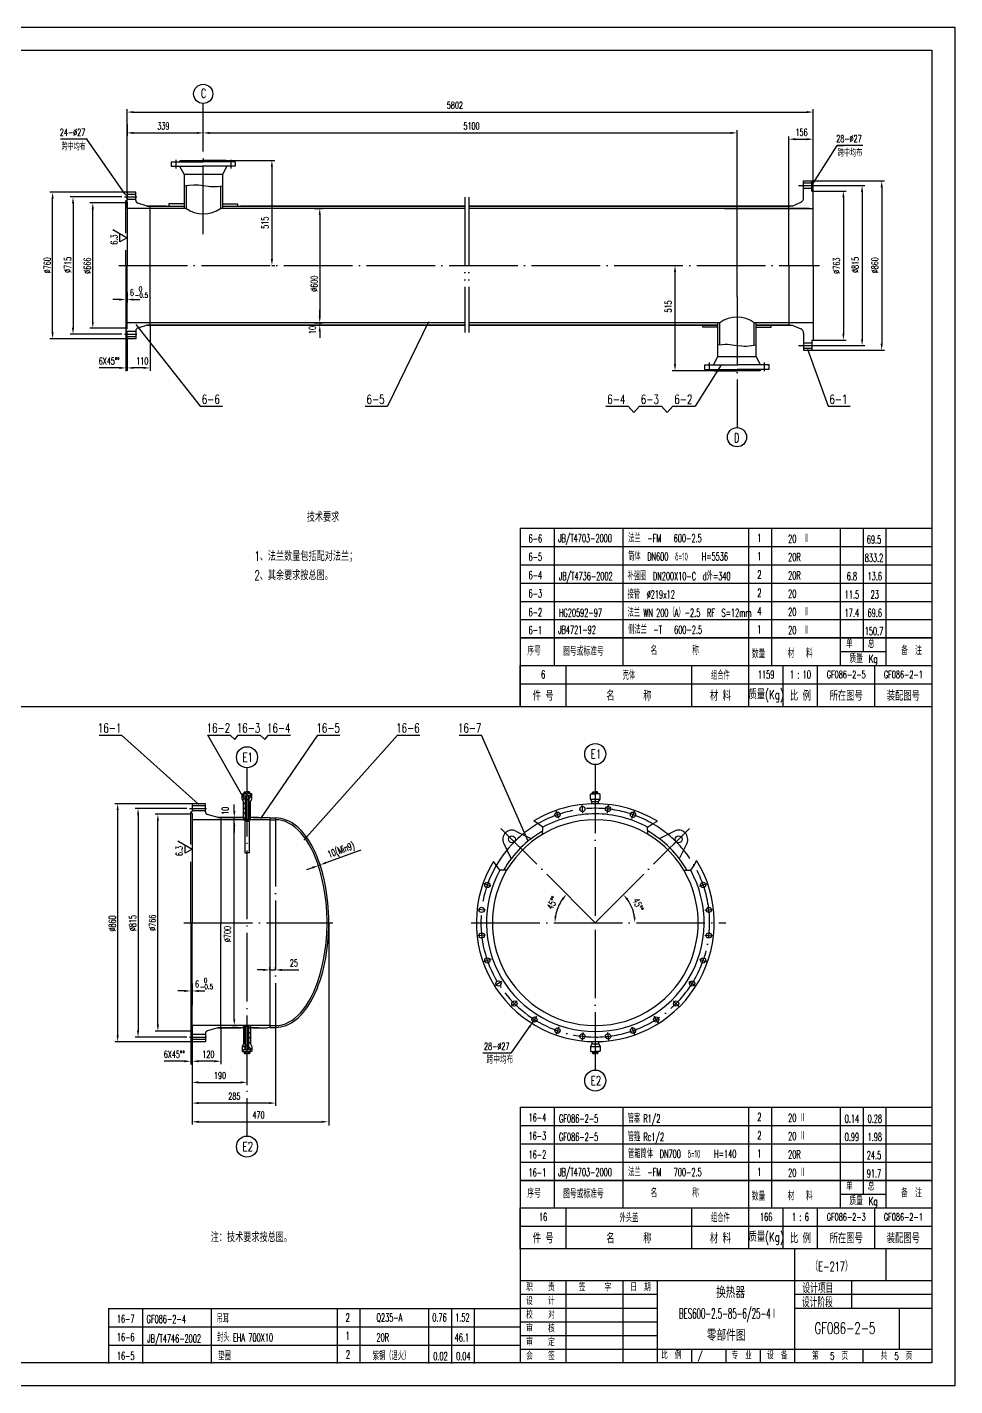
# Model space of a CAD drawing. Extents: x -1174 to 1453, y 137 to 1485.
# Drawn here: x -739 to -333, y 141 to 735 of the extents above; entities that cross this region are included whole.
import ezdxf
from ezdxf.enums import TextEntityAlignment as Align

# ---------------------------------------------------------------- set-up
doc = ezdxf.new("R2010")
doc.units = 0
doc.header["$MEASUREMENT"] = 0
doc.linetypes.add('DASHDOT-M', pattern=[36, 30, -3, 0, -3])
doc.linetypes.add('DIVIDE-M', pattern=[39, 30, -3, 0, -3, 0, -3])
doc.layers.get('0').update_dxf_attribs({"linetype": 'CONTINUOUS'})
for name, color, linetype in [('CDR_DWG1', 4, 'CONTINUOUS'), ('CDR_DWG2', 2, 'CONTINUOUS'), ('CDR_DWG3', 1, 'DASHDOT-M'), ('CDR_DWG4', 3, 'DIVIDE-M')]:
    doc.layers.add(name, color=color, linetype=linetype)
doc.styles.add('HZ', font='romans', dxfattribs={"width": 0.7, "bigfont": 'hz'})

# ---------------------------------------------------------------- blocks, each defined once
blk = doc.blocks.new('*X51')
for p, q in [((15.53, 49.48), (16.04, 49.98)), ((15.79, 47.61), (16.92, 48.74)), ((18.35, 48.05), (19.73, 49.43)), ((16.16, 45.86), (16.92, 46.62)), ((16.16, 43.74), (16.92, 44.5)), ((16.16, 41.62), (16.92, 42.38)), ((18.35, 45.93), (19.1, 46.68)), ((18.35, 43.8), (19.1, 44.56)), ((18.35, 41.68), (19.1, 42.44)), ((16.16, 39.5), (16.92, 40.26)), ((18.35, 39.56), (19.1, 40.32))]:
    blk.add_line(p, q)

msp = doc.modelspace()

# ---------------------------------------------------------------- linework, layer by layer
for p, q in [((-1174.16, 734.59), (-333.16, 734.59)), ((-333.16, 734.59), (-333.16, 140.59)), ((-661.79, 688.36), (-661.79, 701.22)), ((-695.09, 692.1), (-695.09, 698.71)), ((-692.29, 697.46), (-397.9, 697.46)), ((-395.1, 662.96), (-395.1, 698.71)), ((-695.09, 655.36), (-695.09, 692.1)), ((-695.09, 692.1), (-695.09, 687.11)), ((-661.79, 680.8), (-661.79, 689.61)), ((-661.79, 688.36), (-661.79, 689.61)), ((-428.4, 616.66), (-428.4, 689.61)), ((-712.82, 685.58), (-724.17, 685.58)), ((-712.45, 685.58), (-712.82, 685.58)), ((-696.69, 662.65), (-712.63, 685.58)), ((-692.29, 688.36), (-664.59, 688.36)), ((-658.99, 688.36), (-431.2, 688.36)), ((-405.7, 656.36), (-405.7, 686.86)), ((-402.9, 685.61), (-397.9, 685.61)), ((-395.1, 673.91), (-395.1, 686.86)), ((-394.2, 667.73), (-384.67, 682.83)), ((-384.67, 682.83), (-381.87, 682.83)), ((-373.32, 682.83), (-384.67, 682.83)), ((-651.79, 676.36), (-630.52, 676.36)), ((-631.77, 673.56), (-631.77, 633.16)), ((-395.7, 667.36), (-363.88, 667.36)), ((-393.6, 665.36), (-372.46, 665.36)), ((-695.09, 662.39), (-728.91, 662.39)), ((-727.66, 601.13), (-727.66, 659.59)), ((-697.36, 660.35), (-719.99, 660.35)), ((-395.1, 662.96), (-380.63, 662.96)), ((-381.88, 660.16), (-381.88, 600.56)), ((-373.71, 662.56), (-373.71, 598.16)), ((-365.13, 664.56), (-365.13, 596.16)), ((-718.74, 657.55), (-718.74, 603.18)), ((-695.69, 657.76), (-711.34, 657.76)), ((-710.09, 605.76), (-710.09, 654.96)), ((-613.24, 655.36), (-609.6, 655.36)), ((-610.85, 652.56), (-610.85, 608.16)), ((-701.34, 646.13), (-695.09, 642.52)), ((-698.21, 640.72), (-698.21, 644.32)), ((-695.09, 642.52), (-698.21, 640.72)), ((-631.86, 630.36), (-630.52, 630.36)), ((-457.87, 630.36), (-454.25, 630.36)), ((-455.5, 587.16), (-455.5, 627.56)), ((-695.09, 618.75), (-695.09, 614.25)), ((-698.49, 615.5), (-701.29, 615.5)), ((-695.69, 615.64), (-695.69, 614.25)), ((-695.09, 615.5), (-695.69, 615.5)), ((-695.09, 615.5), (-695.69, 615.5)), ((-692.29, 615.5), (-689.49, 615.5)), ((-610.85, 608.16), (-610.85, 610.96)), ((-697.36, 600.38), (-719.99, 600.38)), ((-695.69, 602.96), (-711.34, 602.96)), ((-695.69, 602.34), (-695.69, 584.2)), ((-691.2, 604.65), (-663.07, 568.83)), ((-685.07, 604.56), (-685.07, 584.36)), ((-613.24, 605.36), (-609.6, 605.36)), ((-610.85, 604.36), (-612.1, 604.36)), ((-610.85, 605.36), (-610.85, 604.36)), ((-610.85, 605.36), (-610.85, 604.36)), ((-610.85, 601.56), (-610.85, 598.76)), ((-563.31, 605.71), (-581.29, 568.83)), ((-695.09, 598.33), (-728.91, 598.33)), ((-695.09, 598.33), (-695.09, 586.86)), ((-395.1, 597.76), (-380.63, 597.76)), ((-393.6, 595.36), (-372.46, 595.36)), ((-397.62, 593.87), (-388.6, 568.83)), ((-395.7, 593.36), (-363.88, 593.36)), ((-698.49, 585.61), (-707.28, 585.61)), ((-695.09, 585.61), (-695.69, 585.61)), ((-695.09, 585.61), (-695.69, 585.61)), ((-695.09, 586.86), (-695.09, 584.36)), ((-695.09, 585.61), (-695.09, 586.86)), ((-687.87, 585.61), (-692.29, 585.61)), ((-433.4, 584.36), (-456.75, 584.36)), ((-435.4, 586.96), (-446.72, 568.83)), ((-428.4, 579.92), (-428.4, 571.11)), ((-428.4, 572.36), (-428.4, 559.51)), ((-663.07, 568.83), (-653.37, 568.83)), ((-590.99, 568.83), (-581.29, 568.83)), ((-485.73, 568.83), (-476.03, 568.83)), ((-476.03, 568.83), (-473.53, 566.09)), ((-473.53, 566.09), (-471.07, 568.83)), ((-471.07, 568.83), (-461.37, 568.83)), ((-461.37, 568.83), (-458.87, 566.09)), ((-458.87, 566.09), (-456.42, 568.83)), ((-456.42, 568.83), (-446.72, 568.83)), ((-388.6, 568.83), (-378.9, 568.83)), ((-523.15, 507.56), (-343.16, 507.56)), ((-523.15, 499.56), (-343.16, 499.56)), ((-523.15, 491.56), (-343.16, 491.56)), ((-523.15, 483.56), (-343.16, 483.56)), ((-523.15, 475.56), (-343.16, 475.56)), ((-523.15, 475.56), (-343.16, 475.56)), ((-373.16, 467.56), (-373.16, 475.56)), ((-523.15, 467.56), (-343.16, 467.56)), ((-343.16, 467.56), (-523.15, 467.56)), ((-373.16, 461.56), (-373.16, 467.56)), ((-383.16, 461.56), (-363.16, 461.56)), ((-523.16, 455.56), (-343.16, 455.56)), ((-523.16, 437.56), (-523.16, 455.56)), ((-523.16, 447.56), (-343.16, 447.56)), ((-523.15, 447.56), (-343.16, 447.56)), ((-1149.16, 437.59), (-343.16, 437.59)), ((-707.29, 425.12), (-697.59, 425.12)), ((-663.66, 394.67), (-697.59, 425.12)), ((-643.95, 397.27), (-659.75, 425.12)), ((-659.75, 425.12), (-650.05, 425.12)), ((-650.05, 425.12), (-648.03, 423.11)), ((-648.03, 423.11), (-646.54, 425.12)), ((-646.54, 425.12), (-636.84, 425.12)), ((-636.84, 425.12), (-634.82, 423.11)), ((-636.63, 388.66), (-611.73, 425.12)), ((-634.82, 423.11), (-633.33, 425.12)), ((-633.33, 425.12), (-623.63, 425.12)), ((-617.84, 379.14), (-576.85, 425.12)), ((-611.73, 425.12), (-602.03, 425.12)), ((-576.85, 425.12), (-567.15, 425.12)), ((-549.85, 425.12), (-540.15, 425.12)), ((-519.78, 378.67), (-540.15, 425.12)), ((-666.64, 395.1), (-700.45, 395.1)), ((-699.2, 293.84), (-699.2, 392.3)), ((-668.91, 393.06), (-691.54, 393.06)), ((-667.73, 393.06), (-660.41, 393.06)), ((-648.21, 391.87), (-648.21, 394.67)), ((-690.29, 390.26), (-690.29, 295.88)), ((-667.24, 390.47), (-682.88, 390.47)), ((-681.63, 298.47), (-681.63, 387.67)), ((-648.21, 300.87), (-648.21, 389.07)), ((-648.21, 385.27), (-648.21, 382.47)), ((-672.88, 378.84), (-666.64, 375.23)), ((-669.76, 373.43), (-669.76, 377.03)), ((-666.64, 375.23), (-669.76, 373.43)), ((-608.07, 369.31), (-592.78, 374.96)), ((-611.18, 367.34), (-611.88, 369.24)), ((-611.45, 368.07), (-610.7, 368.34)), ((-610.43, 367.62), (-611.13, 369.52)), ((-614.08, 367.1), (-616.7, 366.13)), ((-606.86, 343.07), (-606.86, 254.4)), ((-635.46, 322.42), (-638.26, 322.42)), ((-632.66, 322.42), (-632.66, 323.67)), ((-632.66, 322.42), (-630.16, 322.42)), ((-630.16, 322.42), (-630.16, 323.67)), ((-627.36, 322.42), (-620.06, 322.42)), ((-666.64, 316.45), (-666.64, 306.96)), ((-670.04, 313.21), (-672.84, 313.21)), ((-667.24, 313.35), (-667.24, 306.96)), ((-666.64, 313.21), (-667.24, 313.21)), ((-666.64, 313.21), (-667.24, 313.21)), ((-663.84, 313.21), (-661.04, 313.21)), ((-666.64, 298.07), (-666.64, 256.65)), ((-654.14, 297.27), (-654.14, 281.24)), ((-649.33, 298.07), (-646.96, 298.07)), ((-630.16, 299.48), (-630.16, 262.95)), ((-519.22, 297.48), (-527.34, 286.05)), ((-668.91, 293.08), (-691.54, 293.08)), ((-667.24, 295.67), (-682.88, 295.67)), ((-667.73, 293.09), (-660.41, 293.09)), ((-667.24, 295.04), (-667.24, 281.07)), ((-666.64, 291.04), (-700.45, 291.04)), ((-527.34, 286.05), (-539.52, 286.05)), ((-670.04, 282.49), (-678.82, 282.49)), ((-666.64, 282.49), (-667.24, 282.49)), ((-666.64, 282.49), (-667.24, 282.49)), ((-666.64, 283.74), (-666.64, 281.24)), ((-666.64, 282.49), (-666.64, 283.74)), ((-656.94, 282.49), (-663.84, 282.49)), ((-666.64, 273.35), (-666.64, 272)), ((-663.84, 273.25), (-645.46, 273.25)), ((-642.66, 273.35), (-642.66, 272)), ((-666.64, 265.53), (-666.64, 263.66)), ((-666.64, 264.59), (-666.64, 262.95)), ((-632.96, 264.2), (-663.84, 264.2)), ((-373.16, 230.4), (-373.16, 262.4)), ((-666.64, 257.11), (-666.64, 254.77)), ((-663.84, 256.02), (-610.04, 256.02)), ((-523.15, 254.4), (-343.16, 254.4)), ((-523.15, 246.4), (-343.16, 246.4)), ((-523.15, 238.4), (-343.16, 238.4)), ((-343.16, 230.4), (-523.15, 230.4)), ((-523.15, 230.4), (-343.16, 230.4)), ((-373.16, 224.4), (-373.16, 230.4)), ((-383.16, 224.4), (-363.16, 224.4)), ((-523.16, 218.4), (-343.16, 218.4)), ((-523.16, 210.4), (-343.16, 210.4)), ((-523.15, 210.4), (-343.16, 210.4)), ((-523.16, 200.61), (-343.16, 200.61)), ((-403.17, 150.61), (-403.17, 200.61)), ((-363.17, 186.61), (-363.17, 200.61)), ((-523.17, 186.61), (-343.17, 186.61)), ((-503.17, 150.61), (-503.17, 186.61)), ((-478.17, 150.61), (-478.17, 186.61)), ((-463.17, 150.61), (-463.17, 186.61)), ((-378.17, 174.61), (-378.17, 186.61)), ((-378.17, 174.61), (-378.17, 186.61)), ((-523.17, 180.61), (-463.17, 180.61)), ((-403.17, 180.61), (-343.17, 180.61)), ((-553.16, 150.4), (-553.16, 174.4)), ((-523.17, 174.61), (-463.17, 174.61)), ((-403.17, 174.61), (-343.17, 174.61)), ((-357.54, 174.61), (-357.54, 156.61)), ((-703.15, 166.4), (-523.16, 166.4)), ((-523.17, 168.61), (-463.17, 168.61)), ((-523.17, 162.61), (-463.17, 162.61)), ((-703.15, 158.4), (-523.16, 158.4)), ((-523.17, 156.61), (-343.17, 156.61)), ((-448.17, 150.61), (-448.17, 156.61)), ((-433.17, 150.61), (-433.17, 156.61)), ((-418.17, 150.61), (-418.17, 156.61)), ((-373.17, 150.61), (-373.17, 156.61)), ((-333.16, 140.59), (-1174.16, 140.59))]:
    msp.add_line(p, q)
at = {"extrusion": (0, 0, -1), "flags": 128}
for points in [[(670.19, 665.22), (668.09, 665.5), (665.98, 665.68), (664.93, 665.7), (663.89, 665.66), (661.79, 665.42), (659.69, 665.12), (658.64, 665), (657.59, 664.92), (656.54, 664.92), (655.49, 664.98), (653.39, 665.22)], [(420, 595.5), (422.1, 595.22), (424.2, 595.04), (425.25, 595.02), (426.3, 595.07), (428.4, 595.31), (430.49, 595.61), (431.54, 595.73), (432.59, 595.8), (433.64, 595.8), (434.69, 595.74), (436.8, 595.5)]]:
    msp.add_lwpolyline(points, dxfattribs=at)
for radius, start, end in [(17.63, 144.11024, 170.88976), (17.35, 9.25788, 35.74212)]:
    msp.add_arc((-490.38, 343.07), radius, start, end)
for points in [[(-692.29, 697.93), (-692.29, 697), (-695.09, 697.46)], [(-397.9, 697.93), (-397.9, 697), (-395.1, 697.46)], [(-692.29, 688.83), (-692.29, 687.89), (-695.09, 688.36)], [(-664.59, 688.83), (-664.59, 687.89), (-661.79, 688.36)], [(-658.99, 688.83), (-658.99, 687.89), (-661.79, 688.36)], [(-431.2, 688.83), (-431.2, 687.89), (-428.4, 688.36)], [(-402.9, 686.08), (-402.9, 685.14), (-405.7, 685.61)], [(-397.9, 686.08), (-397.9, 685.14), (-395.1, 685.61)], [(-632.24, 673.56), (-631.31, 673.56), (-631.77, 676.36)], [(-393.81, 667.48), (-394.6, 667.98), (-395.7, 665.36)], [(-374.17, 662.56), (-373.24, 662.56), (-373.71, 665.36)], [(-365.6, 664.56), (-364.66, 664.56), (-365.13, 667.36)], [(-727.19, 659.59), (-728.12, 659.59), (-727.66, 662.39)], [(-718.27, 657.55), (-719.21, 657.55), (-718.74, 660.35)], [(-696.31, 662.91), (-697.07, 662.38), (-695.09, 660.35)], [(-382.35, 660.16), (-381.42, 660.16), (-381.88, 662.96)], [(-709.62, 654.96), (-710.55, 654.96), (-710.09, 657.76)], [(-611.32, 652.56), (-610.39, 652.56), (-610.85, 655.36)], [(-632.24, 633.16), (-631.31, 633.16), (-631.77, 630.36)], [(-455.97, 627.56), (-455.03, 627.56), (-455.5, 630.36)], [(-698.49, 615.96), (-698.49, 615.03), (-695.69, 615.5)], [(-692.29, 615.96), (-692.29, 615.03), (-695.09, 615.5)], [(-692.29, 615.96), (-692.29, 615.03), (-695.09, 615.5)], [(-611.32, 608.16), (-610.39, 608.16), (-610.85, 605.36)], [(-611.32, 608.16), (-610.39, 608.16), (-610.85, 605.36)], [(-727.19, 601.13), (-728.12, 601.13), (-727.66, 598.33)], [(-718.27, 603.18), (-719.21, 603.18), (-718.74, 600.38)], [(-709.62, 605.76), (-710.55, 605.76), (-710.09, 602.96)], [(-611.32, 601.56), (-610.39, 601.56), (-610.85, 604.36)], [(-382.35, 600.56), (-381.42, 600.56), (-381.88, 597.76)], [(-374.17, 598.16), (-373.24, 598.16), (-373.71, 595.36)], [(-365.6, 596.16), (-364.66, 596.16), (-365.13, 593.36)], [(-698.49, 586.08), (-698.49, 585.15), (-695.69, 585.61)], [(-692.29, 586.08), (-692.29, 585.15), (-695.09, 585.61)], [(-687.87, 586.08), (-687.87, 585.15), (-685.07, 585.61)], [(-455.97, 587.16), (-455.03, 587.16), (-455.5, 584.36)], [(-698.74, 392.3), (-699.67, 392.3), (-699.2, 395.1)], [(-689.82, 390.26), (-690.75, 390.26), (-690.29, 393.06)], [(-681.17, 387.67), (-682.1, 387.67), (-681.63, 390.47)], [(-648.67, 391.87), (-647.74, 391.87), (-648.21, 389.07)], [(-648.67, 385.27), (-647.74, 385.27), (-648.21, 388.07)], [(-648.67, 385.27), (-647.74, 385.27), (-648.21, 388.07)], [(-608.23, 369.75), (-607.91, 368.87), (-610.7, 368.34)], [(-614.24, 367.53), (-613.91, 366.66), (-611.45, 368.07)], [(-505.02, 353.71), (-504.31, 353.1), (-502.85, 355.54)], [(-476.66, 352.9), (-475.94, 353.51), (-478.11, 355.34)], [(-507.32, 345.82), (-508.25, 345.9), (-508.01, 343.07)], [(-472.79, 345.9), (-473.72, 345.82), (-473.03, 343.07)], [(-635.46, 322.89), (-635.46, 321.95), (-632.66, 322.42)], [(-627.36, 322.89), (-627.36, 321.95), (-630.16, 322.42)], [(-670.04, 313.67), (-670.04, 312.74), (-667.24, 313.21)], [(-663.84, 313.67), (-663.84, 312.74), (-666.64, 313.21)], [(-663.84, 313.67), (-663.84, 312.74), (-666.64, 313.21)], [(-681.17, 298.47), (-682.1, 298.47), (-681.63, 295.67)], [(-648.67, 300.87), (-647.74, 300.87), (-648.21, 298.07)], [(-519.6, 297.75), (-518.84, 297.21), (-517.59, 299.76)], [(-698.74, 293.84), (-699.67, 293.84), (-699.2, 291.04)], [(-689.82, 295.88), (-690.75, 295.88), (-690.29, 293.08)], [(-670.04, 282.95), (-670.04, 282.02), (-667.24, 282.49)], [(-663.84, 282.95), (-663.84, 282.02), (-666.64, 282.49)], [(-656.94, 282.95), (-656.94, 282.02), (-654.14, 282.49)], [(-663.84, 273.72), (-663.84, 272.78), (-666.64, 273.25)], [(-645.46, 273.72), (-645.46, 272.78), (-642.66, 273.25)], [(-663.84, 264.67), (-663.84, 263.73), (-666.64, 264.2)], [(-632.96, 264.67), (-632.96, 263.73), (-630.16, 264.2)], [(-663.84, 256.48), (-663.84, 255.55), (-666.64, 256.02)], [(-610.04, 256.48), (-610.04, 255.55), (-607.24, 256.02)]]:
    msp.add_solid(points)
at = {"layer": 'CDR_DWG1'}
for p, q in [((-1149.16, 724.59), (-343.16, 724.59)), ((-343.16, 724.59), (-343.16, 150.59)), ((-675.79, 675.76), (-675.79, 673.76)), ((-675.79, 675.76), (-661.79, 675.76)), ((-675.79, 673.76), (-661.79, 673.76)), ((-672.24, 675.76), (-671.8, 676.36)), ((-672.12, 673.76), (-670.19, 670.12)), ((-671.8, 676.36), (-661.79, 676.36)), ((-651.79, 676.36), (-661.79, 676.36)), ((-647.79, 675.76), (-661.79, 675.76)), ((-647.79, 673.76), (-661.79, 673.76)), ((-651.46, 673.76), (-653.39, 670.12)), ((-651.34, 675.76), (-651.79, 676.36)), ((-647.79, 675.76), (-647.79, 673.76)), ((-670.19, 670.12), (-670.19, 655.36)), ((-653.39, 670.12), (-670.19, 670.12)), ((-669.29, 665.35), (-669.29, 655.36)), ((-653.39, 670.12), (-653.39, 655.36)), ((-399.3, 667.36), (-395.7, 667.36)), ((-399.3, 659.89), (-399.3, 667.36)), ((-399.3, 666.51), (-395.7, 666.51)), ((-395.7, 662.96), (-395.7, 667.36)), ((-695.09, 662.39), (-695.09, 659.05)), ((-691.29, 662.39), (-695.09, 662.39)), ((-691.29, 661.5), (-695.09, 661.5)), ((-691.29, 658.86), (-691.29, 662.39)), ((-654.29, 665.11), (-654.29, 655.36)), ((-399.3, 664.21), (-395.7, 664.21)), ((-395.7, 662.96), (-395.1, 662.96)), ((-395.1, 630.36), (-395.1, 662.96)), ((-695.69, 658.7), (-695.09, 659.05)), ((-695.69, 644.48), (-695.69, 658.7)), ((-695.09, 658.07), (-695.69, 658.07)), ((-691.29, 659.2), (-695.09, 659.2)), ((-695.09, 658.07), (-695.09, 630.36)), ((-669.29, 655.36), (-695.09, 655.36)), ((-686.36, 656.36), (-690.41, 657.7)), ((-686.38, 656.36), (-670.19, 656.36)), ((-678.04, 656.36), (-686.36, 656.36)), ((-685.09, 656.36), (-685.09, 630.36)), ((-670.19, 657.36), (-676.79, 657.36)), ((-676.79, 657.36), (-676.79, 656.36)), ((-547.36, 655.36), (-654.29, 655.36)), ((-653.39, 657.36), (-646.79, 657.36)), ((-653.39, 656.36), (-547.36, 656.36)), ((-646.79, 657.36), (-646.79, 656.36)), ((-547.36, 656.36), (-645.54, 656.36)), ((-494.57, 656.36), (-545.65, 656.36)), ((-545.65, 656.36), (-494.57, 656.36)), ((-494.57, 655.36), (-545.65, 655.36)), ((-494.57, 656.36), (-431.13, 656.36)), ((-431.13, 656.36), (-494.57, 656.36)), ((-429.93, 655.36), (-494.57, 655.36)), ((-433.85, 655.36), (-395.1, 655.36)), ((-396.9, 655.36), (-433.85, 655.36)), ((-432.65, 656.36), (-405.1, 656.36)), ((-405.08, 656.36), (-432.65, 656.36)), ((-432.65, 656.36), (-405.1, 656.36)), ((-404.22, 656.36), (-432.65, 656.36)), ((-405.7, 630.36), (-405.7, 656.36)), ((-404.22, 656.36), (-400.47, 658.07)), ((-695.69, 630.36), (-695.69, 637.03)), ((-695.69, 630.36), (-695.69, 602.02)), ((-695.09, 602.65), (-695.09, 630.36)), ((-685.07, 604.56), (-685.07, 630.36)), ((-405.7, 630.36), (-405.7, 604.36)), ((-395.1, 630.36), (-395.1, 597.76)), ((-695.09, 602.65), (-695.69, 602.65)), ((-695.69, 602.02), (-695.09, 601.67)), ((-547.36, 605.36), (-695.09, 605.36)), ((-695.09, 598.34), (-695.09, 601.67)), ((-691.29, 601.53), (-695.09, 601.53)), ((-691.29, 601.87), (-691.29, 598.34)), ((-686.36, 604.36), (-690.41, 603.02)), ((-686.38, 604.36), (-547.36, 604.36)), ((-547.36, 604.36), (-686.36, 604.36)), ((-538.45, 605.36), (-545.65, 605.36)), ((-545.65, 604.36), (-539.65, 604.36)), ((-539.65, 604.36), (-545.65, 604.36)), ((-494.57, 605.36), (-543.35, 605.36)), ((-494.57, 604.36), (-542.15, 604.36)), ((-542.15, 604.36), (-494.57, 604.36)), ((-435.9, 605.36), (-494.57, 605.36)), ((-436.8, 604.36), (-494.57, 604.36)), ((-494.57, 604.36), (-436.8, 604.36)), ((-443.4, 603.36), (-443.4, 604.36)), ((-436.8, 603.36), (-443.4, 603.36)), ((-436.8, 590.6), (-436.8, 605.36)), ((-435.9, 595.61), (-435.9, 605.36)), ((-420.9, 595.37), (-420.9, 605.36)), ((-395.1, 605.36), (-420.9, 605.36)), ((-420, 590.6), (-420, 605.36)), ((-420, 604.36), (-404.22, 604.36)), ((-405.1, 604.36), (-420, 604.36)), ((-420, 603.36), (-413.4, 603.36)), ((-413.4, 603.36), (-413.4, 604.36)), ((-404.22, 604.36), (-400.47, 602.65)), ((-399.3, 600.83), (-399.3, 593.36)), ((-691.29, 599.23), (-695.09, 599.23)), ((-691.29, 598.34), (-695.09, 598.34)), ((-399.3, 596.51), (-395.7, 596.51)), ((-399.3, 594.21), (-395.7, 594.21)), ((-395.7, 597.76), (-395.1, 597.76)), ((-395.7, 597.76), (-395.7, 593.36)), ((-438.73, 586.96), (-436.8, 590.6)), ((-436.8, 590.6), (-420, 590.6)), ((-418.06, 586.96), (-420, 590.6)), ((-399.3, 593.36), (-395.7, 593.36)), ((-442.4, 584.96), (-442.4, 586.96)), ((-442.4, 586.96), (-428.4, 586.96)), ((-442.4, 584.96), (-428.4, 584.96)), ((-438.85, 584.96), (-438.4, 584.36)), ((-438.4, 584.36), (-428.4, 584.36)), ((-414.4, 586.96), (-428.4, 586.96)), ((-414.4, 584.96), (-428.4, 584.96)), ((-418.39, 584.36), (-428.4, 584.36)), ((-417.94, 584.96), (-418.39, 584.36)), ((-414.4, 584.96), (-414.4, 586.96)), ((-523.15, 515.56), (-343.16, 515.56)), ((-523.15, 515.56), (-523.15, 475.56)), ((-508.15, 475.56), (-508.15, 515.56)), ((-478.15, 475.56), (-478.15, 515.56)), ((-423.16, 475.56), (-423.16, 515.56)), ((-413.16, 475.56), (-413.16, 515.56)), ((-383.16, 475.56), (-383.16, 515.56)), ((-373.16, 475.56), (-373.16, 515.56)), ((-363.16, 475.56), (-363.16, 515.56)), ((-523.15, 475.56), (-523.15, 437.56)), ((-508.15, 467.56), (-508.15, 475.56)), ((-478.15, 467.56), (-478.15, 475.56)), ((-423.16, 467.56), (-423.16, 475.56)), ((-413.16, 467.56), (-413.16, 475.56)), ((-383.16, 467.56), (-383.16, 475.56)), ((-363.16, 467.56), (-363.16, 475.56)), ((-508.15, 455.56), (-508.15, 467.56)), ((-478.15, 455.56), (-478.15, 467.56)), ((-423.16, 455.56), (-423.16, 467.56)), ((-413.16, 455.56), (-413.16, 467.56)), ((-383.16, 455.56), (-383.16, 467.56)), ((-363.16, 455.56), (-363.16, 467.56)), ((-503.16, 437.56), (-503.16, 455.56)), ((-448.16, 437.56), (-448.16, 455.56)), ((-423.16, 437.56), (-423.16, 455.56)), ((-408.16, 437.56), (-408.16, 455.56)), ((-393.16, 437.56), (-393.16, 455.56)), ((-368.16, 437.56), (-368.16, 455.56)), ((-644.77, 399.24), (-644.6, 399.41)), ((-644.77, 397.14), (-644.77, 399.24)), ((-644.6, 399.41), (-644.26, 399.41)), ((-644.26, 399.41), (-644.26, 398.57)), ((-644.26, 398.57), (-643.51, 398.57)), ((-644.21, 399.39), (-642.66, 399.39)), ((-643.83, 399.39), (-643.83, 400.1)), ((-643.54, 400.23), (-642.66, 400.23)), ((-643.51, 398.57), (-643.51, 388.07)), ((-643.51, 398.57), (-643.38, 398.4)), ((-643.51, 398.57), (-642.67, 398.57)), ((-643.38, 398.4), (-643.38, 388.24)), ((-643.25, 399.39), (-643.25, 400.1)), ((-641.83, 398.57), (-642.67, 398.57)), ((-641.78, 400.23), (-642.66, 400.23)), ((-641.1, 399.39), (-642.66, 399.39)), ((-642.07, 399.39), (-642.07, 400.1)), ((-641.83, 398.57), (-641.95, 398.4)), ((-641.95, 398.4), (-641.95, 388.24)), ((-641.83, 398.57), (-641.83, 388.07)), ((-641.07, 398.57), (-641.83, 398.57)), ((-641.48, 399.39), (-641.48, 400.1)), ((-641.07, 399.41), (-641.07, 398.57)), ((-640.74, 399.41), (-641.07, 399.41)), ((-640.57, 399.24), (-640.74, 399.41)), ((-640.57, 397.14), (-640.57, 399.24)), ((-492.49, 399.24), (-492.32, 399.41)), ((-492.49, 397.14), (-492.49, 399.24)), ((-492.32, 399.41), (-491.99, 399.41)), ((-491.93, 399.39), (-490.38, 399.39)), ((-491.56, 399.39), (-491.56, 400.1)), ((-491.26, 400.23), (-490.38, 400.23)), ((-490.97, 399.39), (-490.97, 400.1)), ((-489.5, 400.23), (-490.38, 400.23)), ((-488.83, 399.39), (-490.38, 399.39)), ((-489.79, 399.39), (-489.79, 400.1)), ((-489.2, 399.39), (-489.2, 400.1)), ((-488.46, 399.41), (-488.79, 399.41)), ((-488.29, 399.24), (-488.46, 399.41)), ((-488.29, 397.14), (-488.29, 399.24)), ((-666.64, 395.1), (-666.64, 391.76)), ((-660.86, 395.1), (-666.64, 395.1)), ((-660.86, 394.2), (-666.64, 394.2)), ((-660.86, 391.57), (-660.86, 395.1)), ((-644.14, 396.05), (-644.77, 397.14)), ((-644.14, 388.24), (-644.14, 396.05)), ((-642.66, 396.9), (-643.38, 396.9)), ((-642.66, 396.9), (-641.95, 396.9)), ((-641.2, 396.05), (-640.57, 397.14)), ((-641.2, 390.17), (-641.2, 396.05)), ((-492.49, 397.14), (-488.29, 397.14)), ((-491.86, 396.05), (-492.49, 397.14)), ((-491.86, 396.05), (-488.92, 396.05)), ((-491.86, 395.05), (-491.86, 396.05)), ((-488.92, 396.05), (-488.29, 397.14)), ((-488.92, 395.05), (-488.92, 396.05)), ((-667.24, 391.41), (-666.64, 391.76)), ((-667.24, 377.18), (-667.24, 391.41)), ((-666.64, 390.78), (-667.24, 390.78)), ((-660.86, 391.91), (-666.64, 391.91)), ((-666.64, 390.78), (-666.64, 343.07)), ((-632.66, 388.07), (-666.64, 388.07)), ((-655.43, 389.07), (-659.98, 390.41)), ((-655.45, 389.07), (-645.16, 389.07)), ((-644.14, 389.07), (-655.43, 389.07)), ((-654.16, 389.07), (-654.16, 343.07)), ((-643.97, 388.07), (-644.14, 388.24)), ((-644.13, 388.09), (-641.2, 388.09)), ((-643.51, 388.07), (-643.97, 388.07)), ((-642.66, 387.48), (-643.59, 387.48)), ((-643.59, 387.48), (-643.59, 373.6)), ((-643.38, 388.24), (-643.51, 388.07)), ((-643.38, 388.24), (-642.67, 388.24)), ((-641.95, 388.24), (-642.67, 388.24)), ((-642.66, 387.48), (-641.72, 387.48)), ((-641.95, 388.24), (-641.83, 388.07)), ((-641.83, 388.07), (-641.37, 388.07)), ((-641.72, 387.48), (-641.72, 373.6)), ((-641.37, 388.07), (-641.2, 388.24)), ((-641.2, 388.24), (-641.2, 390.17)), ((-637.64, 389.07), (-641.2, 389.07)), ((-640.16, 389.07), (-633.72, 389.07)), ((-632.66, 388.87), (-633.72, 389.07)), ((-632.66, 388.87), (-630.16, 388.87)), ((-632.66, 388.87), (-632.66, 343.07)), ((-632.66, 388.07), (-630.16, 388.07)), ((-513.29, 384.8), (-517.19, 387.63)), ((-467.47, 384.8), (-465.34, 386.35)), ((-465.34, 386.35), (-463.19, 387.39)), ((-525.06, 383.11), (-518.33, 379.79)), ((-513.4, 381.74), (-513.29, 384.8)), ((-467.36, 381.74), (-467.47, 384.8)), ((-455.7, 383.11), (-462.43, 379.79)), ((-530.42, 377.75), (-527.1, 371.02)), ((-456.26, 377.19), (-453.8, 379.65)), ((-450.34, 377.75), (-453.66, 371.02)), ((-667.24, 343.07), (-667.24, 369.74)), ((-643.59, 373.6), (-642.66, 373.6)), ((-641.72, 373.6), (-642.66, 373.6)), ((-532.11, 365.98), (-534.94, 369.88)), ((-447.11, 368.12), (-446.06, 370.26)), ((-529.05, 366.09), (-532.11, 365.98)), ((-451.71, 366.09), (-448.66, 365.98)), ((-448.66, 365.98), (-447.11, 368.12)), ((-667.24, 343.07), (-667.24, 294.73)), ((-666.64, 295.36), (-666.64, 343.07)), ((-654.14, 297.27), (-654.14, 343.07)), ((-632.66, 343.07), (-632.66, 297.27)), ((-632.66, 298.07), (-667.18, 298.07)), ((-655.43, 297.07), (-659.98, 295.73)), ((-655.45, 297.07), (-645.16, 297.07)), ((-644.14, 297.07), (-655.43, 297.07)), ((-643.97, 298.07), (-644.14, 297.9)), ((-644.14, 297.9), (-644.14, 290.09)), ((-644.13, 298.05), (-641.2, 298.05)), ((-643.51, 298.07), (-643.97, 298.07)), ((-643.38, 297.9), (-643.51, 298.07)), ((-643.51, 287.57), (-643.51, 298.07)), ((-643.38, 297.9), (-642.67, 297.9)), ((-643.38, 287.74), (-643.38, 297.9)), ((-641.95, 297.9), (-642.67, 297.9)), ((-641.95, 297.9), (-641.83, 298.07)), ((-641.95, 287.74), (-641.95, 297.9)), ((-641.83, 298.07), (-641.37, 298.07)), ((-641.83, 287.57), (-641.83, 298.07)), ((-641.37, 298.07), (-641.2, 297.9)), ((-641.2, 297.9), (-641.2, 295.97)), ((-637.64, 297.07), (-641.2, 297.07)), ((-640.16, 297.07), (-633.72, 297.07)), ((-632.66, 297.27), (-633.72, 297.07)), ((-632.66, 298.07), (-630.16, 298.07)), ((-632.66, 297.27), (-630.16, 297.27)), ((-666.64, 295.36), (-667.24, 295.36)), ((-667.24, 294.73), (-666.64, 294.38)), ((-666.64, 291.04), (-666.64, 294.38)), ((-660.86, 294.23), (-666.64, 294.23)), ((-660.86, 291.94), (-666.64, 291.94)), ((-660.86, 294.57), (-660.86, 291.04)), ((-641.2, 295.97), (-641.2, 290.09)), ((-491.86, 291.09), (-491.86, 290.09)), ((-488.92, 291.09), (-488.92, 290.09)), ((-660.86, 291.04), (-666.64, 291.04)), ((-644.14, 290.09), (-644.77, 289)), ((-644.77, 289), (-644.77, 286.9)), ((-644.77, 286.9), (-644.6, 286.73)), ((-644.6, 286.73), (-644.26, 286.73)), ((-644.26, 287.57), (-643.51, 287.57)), ((-644.26, 286.73), (-644.26, 287.57)), ((-644.21, 286.75), (-642.66, 286.75)), ((-643.83, 286.75), (-643.83, 286.04)), ((-643.54, 285.91), (-642.66, 285.91)), ((-643.51, 287.57), (-643.38, 287.74)), ((-643.51, 287.57), (-642.67, 287.57)), ((-642.66, 289.24), (-643.38, 289.24)), ((-643.25, 286.75), (-643.25, 286.04)), ((-641.83, 287.57), (-642.67, 287.57)), ((-642.66, 289.24), (-641.95, 289.24)), ((-641.1, 286.75), (-642.66, 286.75)), ((-641.78, 285.91), (-642.66, 285.91)), ((-642.07, 286.75), (-642.07, 286.04)), ((-641.83, 287.57), (-641.95, 287.74)), ((-641.07, 287.57), (-641.83, 287.57)), ((-641.48, 286.75), (-641.48, 286.04)), ((-641.2, 290.09), (-640.57, 289)), ((-641.07, 286.73), (-641.07, 287.57)), ((-640.74, 286.73), (-641.07, 286.73)), ((-640.57, 286.9), (-640.74, 286.73)), ((-640.57, 289), (-640.57, 286.9)), ((-491.86, 290.09), (-492.49, 289)), ((-492.49, 289), (-492.49, 286.9)), ((-492.49, 289), (-488.29, 289)), ((-492.49, 286.9), (-492.32, 286.73)), ((-492.32, 286.73), (-491.99, 286.73)), ((-491.93, 286.75), (-490.38, 286.75)), ((-491.86, 290.09), (-488.92, 290.09)), ((-491.56, 286.75), (-491.56, 286.04)), ((-491.26, 285.91), (-490.38, 285.91)), ((-490.97, 286.75), (-490.97, 286.04)), ((-488.83, 286.75), (-490.38, 286.75)), ((-489.5, 285.91), (-490.38, 285.91)), ((-489.79, 286.75), (-489.79, 286.04)), ((-489.2, 286.75), (-489.2, 286.04)), ((-488.92, 290.09), (-488.29, 289)), ((-488.46, 286.73), (-488.79, 286.73)), ((-488.29, 286.9), (-488.46, 286.73)), ((-488.29, 289), (-488.29, 286.9)), ((-523.15, 262.4), (-343.16, 262.4)), ((-523.15, 262.4), (-523.15, 200.4)), ((-508.15, 230.4), (-508.15, 262.4)), ((-478.15, 230.4), (-478.15, 262.4)), ((-423.16, 230.4), (-423.16, 262.4)), ((-413.16, 230.4), (-413.16, 262.4)), ((-383.16, 230.4), (-383.16, 262.4)), ((-363.16, 230.4), (-363.16, 262.4)), ((-508.15, 218.4), (-508.15, 230.4)), ((-478.15, 218.4), (-478.15, 230.4)), ((-423.16, 218.4), (-423.16, 230.4)), ((-413.16, 218.4), (-413.16, 230.4)), ((-383.16, 218.4), (-383.16, 230.4)), ((-363.16, 218.4), (-363.16, 230.4)), ((-523.16, 200.4), (-523.16, 218.4)), ((-503.16, 200.4), (-503.16, 218.4)), ((-448.16, 200.4), (-448.16, 218.4)), ((-423.16, 200.4), (-423.16, 218.4)), ((-408.16, 200.4), (-408.16, 218.4)), ((-393.16, 200.4), (-393.16, 218.4)), ((-368.16, 200.4), (-368.16, 218.4)), ((-523.16, 200.61), (-523.16, 150.59)), ((-523.16, 200.61), (-343.16, 200.61)), ((-403.17, 150.61), (-403.17, 200.61)), ((-703.15, 174.4), (-523.16, 174.4)), ((-703.15, 174.4), (-703.15, 150.4)), ((-688.15, 150.4), (-688.15, 174.4)), ((-658.15, 150.4), (-658.15, 174.4)), ((-603.16, 150.4), (-603.16, 174.4)), ((-593.16, 150.4), (-593.16, 174.4)), ((-563.16, 150.4), (-563.16, 174.4)), ((-543.16, 150.4), (-543.16, 174.4)), ((-343.16, 150.59), (-1149.16, 150.59))]:
    msp.add_line(p, q, dxfattribs=at)
at = {"layer": 'CDR_DWG1', "flags": 128}
for points in [[(-630.16, 297.27), (-628.98, 297.33), (-627.8, 297.5), (-626.63, 297.79), (-625.47, 298.19), (-624.33, 298.7), (-623.21, 299.32), (-622.11, 300.05), (-621.04, 300.88), (-619.99, 301.81), (-618.97, 302.84), (-617.98, 303.96), (-617.02, 305.17), (-616.09, 306.48), (-615.2, 307.87), (-614.35, 309.34), (-613.53, 310.89), (-612.76, 312.52), (-612.03, 314.22), (-611.34, 315.99), (-610.69, 317.82), (-610.09, 319.71), (-609.54, 321.65), (-609.04, 323.65), (-608.59, 325.69), (-608.19, 327.77), (-607.84, 329.89), (-607.54, 332.04), (-607.3, 334.21), (-607.1, 336.41), (-606.97, 338.62), (-606.89, 340.84), (-606.86, 343.07), (-606.89, 345.3), (-606.97, 347.52), (-607.1, 349.73), (-607.3, 351.93), (-607.54, 354.1), (-607.84, 356.25), (-608.19, 358.37), (-608.59, 360.45), (-609.04, 362.49), (-609.54, 364.49), (-610.09, 366.43), (-610.69, 368.32), (-611.34, 370.15), (-612.03, 371.92), (-612.76, 373.62), (-613.53, 375.25), (-614.35, 376.8), (-615.2, 378.27), (-616.09, 379.66), (-617.02, 380.97), (-617.98, 382.18), (-618.97, 383.3), (-619.99, 384.33), (-621.04, 385.26), (-622.11, 386.09), (-623.21, 386.82), (-624.33, 387.44), (-625.47, 387.95), (-626.63, 388.35), (-627.8, 388.64), (-628.98, 388.81), (-630.16, 388.87)], [(-630.16, 298.07), (-628.72, 298.16), (-627.28, 298.44), (-625.86, 298.9), (-624.45, 299.54), (-623.07, 300.36), (-621.72, 301.36), (-620.4, 302.53), (-619.12, 303.86), (-617.88, 305.36), (-616.7, 307.01), (-615.57, 308.81), (-614.51, 310.74), (-613.5, 312.82), (-612.57, 315.01), (-611.7, 317.32), (-610.92, 319.74), (-610.21, 322.26), (-609.58, 324.85), (-609.04, 327.53), (-608.59, 330.27), (-608.22, 333.06), (-607.95, 335.89), (-607.76, 338.75), (-607.67, 341.63), (-607.67, 344.51), (-607.76, 347.39), (-607.95, 350.25), (-608.22, 353.08), (-608.59, 355.87), (-609.04, 358.61), (-609.58, 361.29), (-610.21, 363.88), (-610.92, 366.4), (-611.7, 368.82), (-612.57, 371.13), (-613.5, 373.32), (-614.51, 375.4), (-615.57, 377.34), (-616.7, 379.13), (-617.88, 380.78), (-619.12, 382.28), (-620.4, 383.61), (-621.72, 384.78), (-623.07, 385.78), (-624.45, 386.6), (-625.86, 387.24), (-627.28, 387.7), (-628.72, 387.98), (-630.16, 388.07)]]:
    msp.add_lwpolyline(points, dxfattribs=at)
at = {"layer": 'CDR_DWG1'}
for centre, radius in [((-428.4, 555.31), 4.2), ((-495.98, 392.76), 1.15), ((-484.78, 392.76), 1.15), ((-506.89, 390.26), 1.15), ((-473.87, 390.26), 1.15), ((-526.83, 379.52), 1.5), ((-453.93, 379.52), 1.5), ((-537.57, 359.58), 1.15), ((-443.19, 359.58), 1.15), ((-540.07, 348.67), 1.15), ((-440.7, 348.67), 1.15), ((-540.07, 337.47), 1.15), ((-440.7, 337.47), 1.15), ((-537.57, 326.56), 1.15), ((-443.19, 326.56), 1.15), ((-532.72, 316.47), 1.15), ((-448.04, 316.47), 1.15), ((-525.74, 307.71), 1.15), ((-455.03, 307.71), 1.15), ((-516.98, 300.73), 1.15), ((-506.89, 295.88), 1.15), ((-473.87, 295.88), 1.15), ((-463.78, 300.73), 1.15), ((-495.98, 293.38), 1.15), ((-484.78, 293.38), 1.15)]:
    msp.add_circle(centre, radius, dxfattribs=at)
for centre, radius, start, end in [((-401.3, 659.89), 2, 294.47212, 0), ((-690.09, 658.86), 1.2, 180.00012, 254.64464), ((-661.79, 665.6), 12.69, 233.76833, 306.23167), ((-428.4, 595.13), 12.69, 53.76833, 126.23167), ((-690.09, 601.87), 1.2, 105.35536, 179.99988), ((-401.3, 600.83), 2, 0, 65.52788), ((-643.54, 399.82), 0.406, 43.60282, 136.39718), ((-642.66, 398.79), 1.44, 65.81049, 114.18951), ((-641.78, 399.82), 0.406, 43.60282, 136.39718), ((-491.26, 399.82), 0.406, 43.60282, 136.39718), ((-490.38, 398.79), 1.44, 65.81049, 114.18951), ((-489.5, 399.82), 0.406, 43.60282, 136.39718), ((-490.38, 343.07), 52, 90, 121.03666), ((-490.38, 343.07), 52, 58.4678, 90), ((-659.66, 391.57), 1.2, 180.00012, 254.64464), ((-490.38, 343.07), 45, 21.90814, 158.09186), ((-490.38, 343.07), 47.6, 90, 118.76776), ((-490.38, 343.07), 47.6, 61.23224, 90), ((-526.83, 379.52), 4, 63.77819, 206.22181), ((-490.38, 343.07), 46.2, 119.81092, 150.18908), ((-490.38, 343.07), 46.2, 29.81092, 60.18908), ((-453.93, 379.52), 4, 333.77819, 116.22181), ((-490.38, 343.07), 52, 148.96334, 270), ((-490.38, 343.07), 52, 270, 31.5322), ((-490.38, 343.07), 47.6, 151.23224, 270), ((-490.38, 343.07), 47.6, 270, 28.76776), ((-490.38, 343.07), 45, 158.09186, 201.90814), ((-490.38, 343.07), 45, 338.09186, 21.90814), ((-490.38, 343.07), 45, 201.90814, 338.09186), ((-659.66, 294.57), 1.2, 105.35536, 179.99988), ((-643.54, 286.32), 0.406, 223.60282, 316.39718), ((-642.66, 287.35), 1.44, 245.81049, 294.18951), ((-641.78, 286.32), 0.406, 223.60282, 316.39718), ((-491.26, 286.32), 0.406, 223.60282, 316.39718), ((-490.38, 287.35), 1.44, 245.81049, 294.18951), ((-489.5, 286.32), 0.406, 223.60282, 316.39718)]:
    msp.add_arc(centre, radius, start, end, dxfattribs=at)
at = {"layer": 'CDR_DWG2'}
for centre, radius in [((-661.79, 705.41), 4.2), ((-642.66, 415.38), 4.6), ((-490.38, 416.8), 4.6), ((-490.38, 274.02), 4.6), ((-642.66, 245.17), 4.6)]:
    msp.add_circle(centre, radius, dxfattribs=at)
at = {"layer": 'CDR_DWG3', "linetype": 'DASHDOT-M'}
for p, q in [((-661.79, 644.07), (-661.79, 680.8)), ((-673.79, 676.55), (-673.79, 672.81)), ((-649.79, 676.55), (-649.79, 672.81)), ((-401.54, 665.36), (-393.6, 665.36)), ((-696.19, 660.35), (-690.84, 660.35)), ((-698.7, 630.36), (-392.28, 630.36)), ((-428.4, 616.66), (-428.4, 579.92)), ((-696.19, 600.38), (-690.84, 600.38)), ((-401.54, 595.36), (-393.6, 595.36)), ((-440.4, 584.17), (-440.4, 587.92)), ((-416.4, 584.17), (-416.4, 587.92)), ((-642.66, 410.77), (-642.66, 249.77)), ((-490.38, 412.2), (-490.38, 278.62)), ((-495.78, 391.02), (-496.17, 394.48)), ((-484.98, 391.02), (-484.59, 394.48)), ((-630.16, 388.87), (-630.16, 297.27)), ((-506.32, 388.62), (-507.47, 391.9)), ((-474.44, 388.62), (-473.29, 391.9)), ((-490.38, 343.07), (-531.6, 384.29)), ((-490.38, 343.07), (-449.16, 384.29)), ((-535.93, 359.01), (-539.21, 360.16)), ((-444.83, 359.01), (-441.55, 360.16)), ((-538.33, 348.47), (-541.79, 348.86)), ((-442.43, 348.47), (-438.97, 348.86)), ((-670.24, 343.07), (-605.19, 343.07)), ((-544.61, 343.07), (-433.32, 343.07)), ((-538.33, 337.67), (-541.79, 337.28)), ((-442.43, 337.67), (-438.97, 337.28)), ((-535.93, 327.13), (-539.21, 325.98)), ((-444.83, 327.13), (-441.55, 325.98)), ((-531.24, 317.4), (-534.18, 315.55)), ((-449.52, 317.4), (-446.58, 315.55)), ((-524.5, 308.95), (-526.96, 306.49)), ((-456.26, 308.95), (-453.8, 306.49)), ((-516.05, 302.21), (-517.9, 299.27)), ((-506.32, 297.52), (-507.47, 294.24)), ((-474.44, 297.52), (-473.29, 294.24)), ((-464.71, 302.21), (-462.86, 299.27)), ((-495.78, 295.12), (-496.17, 291.66)), ((-484.98, 295.12), (-484.59, 291.66))]:
    msp.add_line(p, q, dxfattribs=at)
for start, end in [(59.94023, 135), (270, 59.94023), (135, 270)]:
    msp.add_arc((-490.38, 343.07), 50, start, end, dxfattribs=at)
at = {"layer": 'CDR_DWG4', "linetype": 'DIVIDE-M'}
for p, q in [((-547.36, 660.28), (-547.36, 601.05)), ((-545.65, 660.28), (-545.65, 601.05))]:
    msp.add_line(p, q, dxfattribs=at)

# ---------------------------------------------------------------- block references
msp.add_blockref('*X51', (-660.3, 349.09))
at = {"xscale": -1, "rotation": 180}
msp.add_blockref('*X51', (-660.3, 337.05), dxfattribs=at)

# ---------------------------------------------------------------- texts
at = {"style": 'HZ'}
for s, height, width, p in [('5802', 3, 0.65, (-555.29, 698.96)), ('24-%%c27', 3, 0.65, (-724.49, 687.08)), ('339', 3, 0.65, (-681.86, 689.86)), ('5100', 3, 0.65, (-548.02, 689.86)), ('156', 3, 0.65, (-402.82, 687.11)), ('跨中均布', 3, 0.68, (-723.75, 680.83)), ('28-%%c27', 3, 0.65, (-385, 684.33)), ('跨中均布', 3, 0.68, (-384.26, 678.08)), ('6', 3, 0.65, (-693.86, 617.07)), ('-0.5', 2.084, 0.7, (-691.72, 616.33)), ('0', 2.08, 0.7, (-689.98, 619.07)), ('6X45%%d%%d', 3, 0.65, (-707.51, 587.11)), ('110', 3, 0.65, (-691.12, 587.11)), ('技术要求', 4.2, 0.65, (-616.52, 518.34)), ('6-6', 3.5, 0.6, (-519.55, 509.26)), ('JB/T4703-2000', 3.5, 0.6, (-506.58, 509.39)), ('法兰  -FM   600-2.5', 3.5, 0.6, (-476.02, 509.39)), ('20  Ⅱ', 3.5, 0.6, (-406.05, 509.16)), ('1、法兰数量包括配对法兰；', 4.2, 0.65, (-639.42, 501.21)), ('筒体  DN600  δ=10   H=5536', 3.5, 0.6, (-476.02, 501.39)), ('6-5', 3.5, 0.6, (-519.55, 501.26)), ('20R', 3.5, 0.6, (-406.05, 501.16)), ('2、其余要求按总图。', 4.2, 0.65, (-639.42, 492.84)), ('6-4', 3.5, 0.6, (-519.55, 493.26)), ('JB/T4736-2002', 3.5, 0.6, (-506.25, 492.83)), ('补强圈  DN200X10-C  d外=340', 3.5, 0.6, (-476.25, 492.83)), ('20R', 3.5, 0.6, (-406.05, 493.16)), ('6-3', 3.5, 0.6, (-519.55, 485.26)), ('接管  %%C219x12', 3.5, 0.6, (-476.25, 484.83)), ('20  ', 3.5, 0.6, (-406.05, 485.16)), ('6-2', 3.5, 0.6, (-519.55, 477.08)), ('HG20592-97', 3.5, 0.6, (-506.25, 476.83)), ('法兰 WN 200（A）-2.5  RF  S=12mm', 3.5, 0.6, (-476.25, 476.83)), ('20  Ⅱ', 3.5, 0.6, (-406.05, 477.16)), ('6-1', 3.5, 0.6, (-519.55, 469.26)), ('JB4721-92', 3.5, 0.6, (-506.58, 469.39)), ('侧法兰  -T   600-2.5', 3.5, 0.6, (-476.02, 469.39)), ('20  Ⅱ', 3.5, 0.6, (-406.05, 469.16)), ('序号', 3.5, 0.65, (-520.1, 460.01)), ('图号或标准号', 3.5, 0.65, (-504.43, 459.82)), ('名         称', 3.5, 0.65, (-466.23, 460.2)), ('单', 3.5, 0.65, (-380.76, 463.21)), ('总', 3.5, 0.65, (-371.22, 463.21)), ('备  注', 3.5, 0.65, (-356.62, 460.17)), ('数量', 3.5, 0.65, (-421.93, 458.75)), ('材   料', 3.5, 0.65, (-406.28, 458.95)), ('质量', 3.5, 0.65, (-379.26, 456.72)), ('Kg', 3.5, 0.65, (-370.83, 456.67)), ('25', 3, 0.65, (-623.93, 323.92)), ('6', 3, 0.65, (-665.4, 314.78)), ('-0.5', 2.084, 0.7, (-663.27, 314.04)), ('0', 2.08, 0.7, (-661.53, 316.78)), ('6X45%%d%%d', 3, 0.65, (-679.05, 283.99)), ('120', 3, 0.65, (-662.18, 283.99)), ('28-%%c27', 3, 0.65, (-539.02, 287.55)), ('跨中均布', 3.2, 0.7, (-537.92, 281.52)), ('190', 3, 0.65, (-657.09, 274.75)), ('285', 3, 0.65, (-650.84, 265.7)), ('470', 3, 0.65, (-640.27, 257.52)), ('16-4', 3.5, 0.6, (-519.55, 256.1)), ('GF086-2-5', 3.5, 0.6, (-506.25, 255.68)), ('管塞 R1/2', 3.5, 0.6, (-476.25, 255.68)), ('20 Ⅱ', 3.5, 0.6, (-406.05, 256)), ('16-3', 3.5, 0.6, (-519.55, 248.1)), ('GF086-2-5', 3.5, 0.6, (-506.25, 247.68)), ('管箍 Rc1/2', 3.5, 0.6, (-476.25, 247.68)), ('20 Ⅱ', 3.5, 0.6, (-406.05, 248)), ('管箱筒体  DN700  δ=10   H=140', 3.5, 0.6, (-476.02, 240.24)), ('16-2', 3.5, 0.6, (-519.55, 239.93)), ('20R', 3.5, 0.6, (-406.05, 240)), ('16-1', 3.5, 0.6, (-519.55, 232.1)), ('JB/T4703-2000', 3.5, 0.6, (-506.58, 232.24)), ('法兰  -FM   700-2.5', 3.5, 0.6, (-476.02, 232.24)), ('20 Ⅱ', 3.5, 0.6, (-406.05, 232)), ('序号', 3.5, 0.65, (-520.1, 222.86)), ('图号或标准号', 3.5, 0.65, (-504.43, 222.66)), ('名         称', 3.5, 0.65, (-466.23, 223.04)), ('单', 3.5, 0.65, (-380.76, 226.05)), ('总', 3.5, 0.65, (-371.22, 226.05)), ('备  注', 3.5, 0.65, (-356.62, 223.01)), ('数量', 3.5, 0.65, (-421.93, 221.59)), ('材   料', 3.5, 0.65, (-406.28, 221.79)), ('质量', 3.5, 0.65, (-379.26, 219.57)), ('Kg', 3.5, 0.65, (-370.83, 219.52)), ('注：技术要求按总图。', 4.2, 0.65, (-658.51, 203.44)), ('（E-217）', 4, 0.65, (-396.29, 190.74)), ('职    责', 3.2, 0.7, (-520.6, 182)), ('签     字', 3.2, 0.7, (-497.59, 181.95)), ('日  期', 3.2, 0.7, (-475.05, 182.04)), ('设计项目', 4, 0.65, (-399.82, 181.14)), ('设    计', 3.2, 0.7, (-520.6, 176)), ('设计阶段', 4, 0.65, (-400.02, 174.99)), ('校    对', 3.2, 0.7, (-520.6, 170)), ('16-7', 3.5, 0.6, (-699.55, 168.1)), ('GF086-2-4', 3.5, 0.6, (-686.58, 168.05)), ('吊耳', 3.5, 0.6, (-656.02, 168.05)), ('Q235-A', 3.5, 0.6, (-586.05, 168.66)), ('审    核', 3.2, 0.7, (-520.6, 164)), ('GF086-2-5', 5, 0.65, (-394.49, 163.29)), ('16-6', 3.5, 0.6, (-699.55, 160.1)), ('JB/T4746-2002', 3.5, 0.6, (-686.25, 159.49)), ('封头 EHA 700X10', 3.5, 0.6, (-655.73, 159.94)), ('20R', 3.5, 0.6, (-586.05, 160.01)), ('46.1', 3.5, 0.6, (-551.85, 159.94)), ('审    定', 3.2, 0.7, (-520.6, 158)), ('16-5', 3.5, 0.6, (-699.55, 151.93)), ('垫圈', 3.5, 0.6, (-655.24, 151.85)), ('会    签', 3.2, 0.7, (-520.6, 152)), ('比  例', 3.2, 0.7, (-461.58, 152.42)), ('/', 3.2, 0.7, (-445.61, 152.24)), ('专  业', 3.2, 0.7, (-430.8, 152.21)), ('设  备', 3.2, 0.7, (-415.22, 152.21)), ('第   5  页', 3.2, 0.7, (-395.62, 152.01)), ('共  5  页', 3.2, 0.7, (-365.62, 152.01))]:
    msp.add_text(s, height=height, dxfattribs=dict(at, width=width)).set_placement(p)
at = {"style": 'HZ', "width": 0.65}
for s, rotation, p in [('515', 90, (-633.27, 646.44)), ('6.3', 90, (-699.25, 639.49)), ('%%c760', 90, (-728.51, 626.95)), ('%%c715', 90, (-719.6, 627.11)), ('%%c666', 90, (-710.94, 626.79)), ('%%c763', 90, (-383.38, 626.79)), ('%%c815', 90, (-375.21, 627.11)), ('%%c860', 90, (-366.63, 626.95)), ('%%c600', 90, (-611.77, 618.9)), ('515', 90, (-457, 609.82)), ('10', 90, (-612.55, 600.42)), ('10', 90, (-650.68, 390.2)), ('6.3', 90, (-670.8, 372.2)), ('10(Min9)', 20, (-606.81, 371.41)), ('45%%d%%d', 64.08577, (-508.97, 348.58)), ('45%%d%%d', 291.68525, (-474.04, 352.97)), ('%%c860', 90, (-700.06, 339.17)), ('%%c815', 90, (-691.14, 339.33)), ('%%c766', 90, (-682.49, 339.49)), ('%%c700', 90, (-649.71, 334.56))]:
    msp.add_text(s, height=3, rotation=rotation, dxfattribs=at).set_placement(p)
at = {"style": 'HZ'}
for s, height, width, p in [('1', 3.5, 0.6, (-418.61, 511.27)), ('69.5', 3.5, 0.6, (-368.49, 510.57)), ('1', 3.5, 0.6, (-418.61, 503.27)), ('833.2', 3.5, 0.6, (-368.49, 502.57)), ('2', 3.5, 0.6, (-418.61, 495.27)), ('6.8', 3.5, 0.6, (-378.16, 494.54)), ('13.6', 3.5, 0.6, (-368.16, 494.54)), ('2', 3.5, 0.6, (-418.61, 487.27)), ('11.5', 3.5, 0.6, (-378.16, 486.54)), ('23', 3.5, 0.6, (-368.16, 486.54)), ('4', 3.5, 0.6, (-418.61, 479.27)), ('17.4', 3.5, 0.6, (-378.16, 478.54)), ('69.6', 3.5, 0.6, (-368.16, 478.54)), ('1', 3.5, 0.6, (-418.61, 471.27)), ('150.7', 3.5, 0.6, (-368.49, 470.57)), ('6', 3.5, 0.6, (-513.16, 451.56)), ('壳体', 3.5, 0.6, (-475.66, 451.56)), ('组合件', 3.5, 0.6, (-435.66, 451.56)), ('1159', 3.5, 0.6, (-415.66, 451.56)), ('1 : 10', 3.5, 0.6, (-400.66, 451.56)), ('GF086-2-5', 3.2, 0.65, (-380.66, 451.56)), ('GF086-2-1', 3.2, 0.65, (-355.66, 451.56)), ('质量(Kg)', 4, 0.7, (-415.66, 442.56)), ('件 号', 4, 0.7, (-513.16, 442.56)), ('名      称', 4, 0.7, (-475.66, 442.56)), ('材 料', 4, 0.7, (-435.66, 442.56)), ('比 例', 4, 0.7, (-400.66, 442.56)), ('所在图号', 4, 0.7, (-380.66, 442.56)), ('装配图号', 4, 0.7, (-355.66, 442.56)), ('2', 3.5, 0.6, (-418.61, 258.12)), ('0.14', 3.5, 0.6, (-378.16, 257.38)), ('0.28', 3.5, 0.6, (-368.16, 257.38)), ('2', 3.5, 0.6, (-418.61, 250.12)), ('0.99', 3.5, 0.6, (-378.16, 249.38)), ('1.98', 3.5, 0.6, (-368.16, 249.38)), ('1', 3.5, 0.6, (-418.61, 242.12)), ('24.5', 3.5, 0.6, (-368.49, 241.42)), ('1', 3.5, 0.6, (-418.61, 234.12)), ('91.7', 3.5, 0.6, (-368.49, 233.42)), ('16', 3.5, 0.6, (-513.16, 214.4)), ('外头盖', 3.5, 0.6, (-475.66, 214.4)), ('组合件', 3.5, 0.6, (-435.66, 214.4)), ('166', 3.5, 0.6, (-415.66, 214.4)), ('1 : 6', 3.5, 0.6, (-400.66, 214.4)), ('GF086-2-3', 3.2, 0.65, (-380.66, 214.4)), ('GF086-2-1', 3.2, 0.65, (-355.66, 214.4)), ('质量(Kg)', 4, 0.7, (-415.66, 205.4)), ('件 号', 4, 0.7, (-513.16, 205.4)), ('名      称', 4, 0.7, (-475.66, 205.4)), ('材 料', 4, 0.7, (-435.66, 205.4)), ('比 例', 4, 0.7, (-400.66, 205.4)), ('所在图号', 4, 0.7, (-380.66, 205.4)), ('装配图号', 4, 0.7, (-355.66, 205.4)), (' 换热器', 5, 0.65, (-432.34, 181.73)), ('BES600-2.5-85-6/25-4Ⅰ', 4.5, 0.5, (-432.28, 171.89)), ('2', 3.5, 0.6, (-598.61, 170.44)), ('0.76', 3.5, 0.6, (-558.49, 170.44)), ('1.52', 3.5, 0.6, (-548.49, 170.44)), ('1', 3.5, 0.6, (-598.61, 162.44)), ('零部件图', 5, 0.65, (-433.16, 162.99)), ('2', 3.5, 0.6, (-598.5, 154.3)), ('0.02', 3.5, 0.6, (-558.05, 153.57)), ('0.04', 3.5, 0.6, (-548.05, 153.57))]:
    msp.add_text(s, height=height, dxfattribs=dict(at, width=width)).set_placement(p, align=Align.MIDDLE)
at = {"style": 'HZ', "width": 0.6}
msp.add_text('紫铜（退火）', height=3.5, dxfattribs=at).set_placement((-579.47, 151.85), align=Align.CENTER)
at = {"layer": 'CDR_DWG1', "style": 'HZ', "width": 0.7}
for s, p in [('6-6', (-658.52, 571.91)), ('6-5', (-586.44, 571.91)), ('6-4', (-481.18, 571.91)), ('6-3', (-466.52, 571.91)), ('6-2', (-451.87, 571.91)), ('6-1', (-384.05, 571.91)), ('16-1', (-702.74, 428.2)), ('16-2', (-655.2, 428.2)), ('16-3', (-641.99, 428.2)), ('16-4', (-628.78, 428.2)), ('16-5', (-607.18, 428.2)), ('16-6', (-572.3, 428.2)), ('16-7', (-545.3, 428.2))]:
    msp.add_text(s, height=4, dxfattribs=at).set_placement(p, align=Align.MIDDLE)
at = {"layer": 'CDR_DWG1', "style": 'HZ', "width": 0.65}
msp.add_text('D', height=4, dxfattribs=at).set_placement((-428.55, 553.06), align=Align.CENTER)
at = {"layer": 'CDR_DWG2', "style": 'HZ'}
for s, width, p in [('C', 0.65, (-661.63, 703.66)), ('E1', 0.7, (-642.33, 413.39)), ('E1', 0.7, (-490.05, 414.81)), ('E2', 0.7, (-490.05, 272.04)), ('E2', 0.7, (-642.33, 243.18))]:
    msp.add_text(s, height=4, dxfattribs=dict(at, width=width)).set_placement(p, align=Align.CENTER)

doc.saveas('drawing.dxf')
